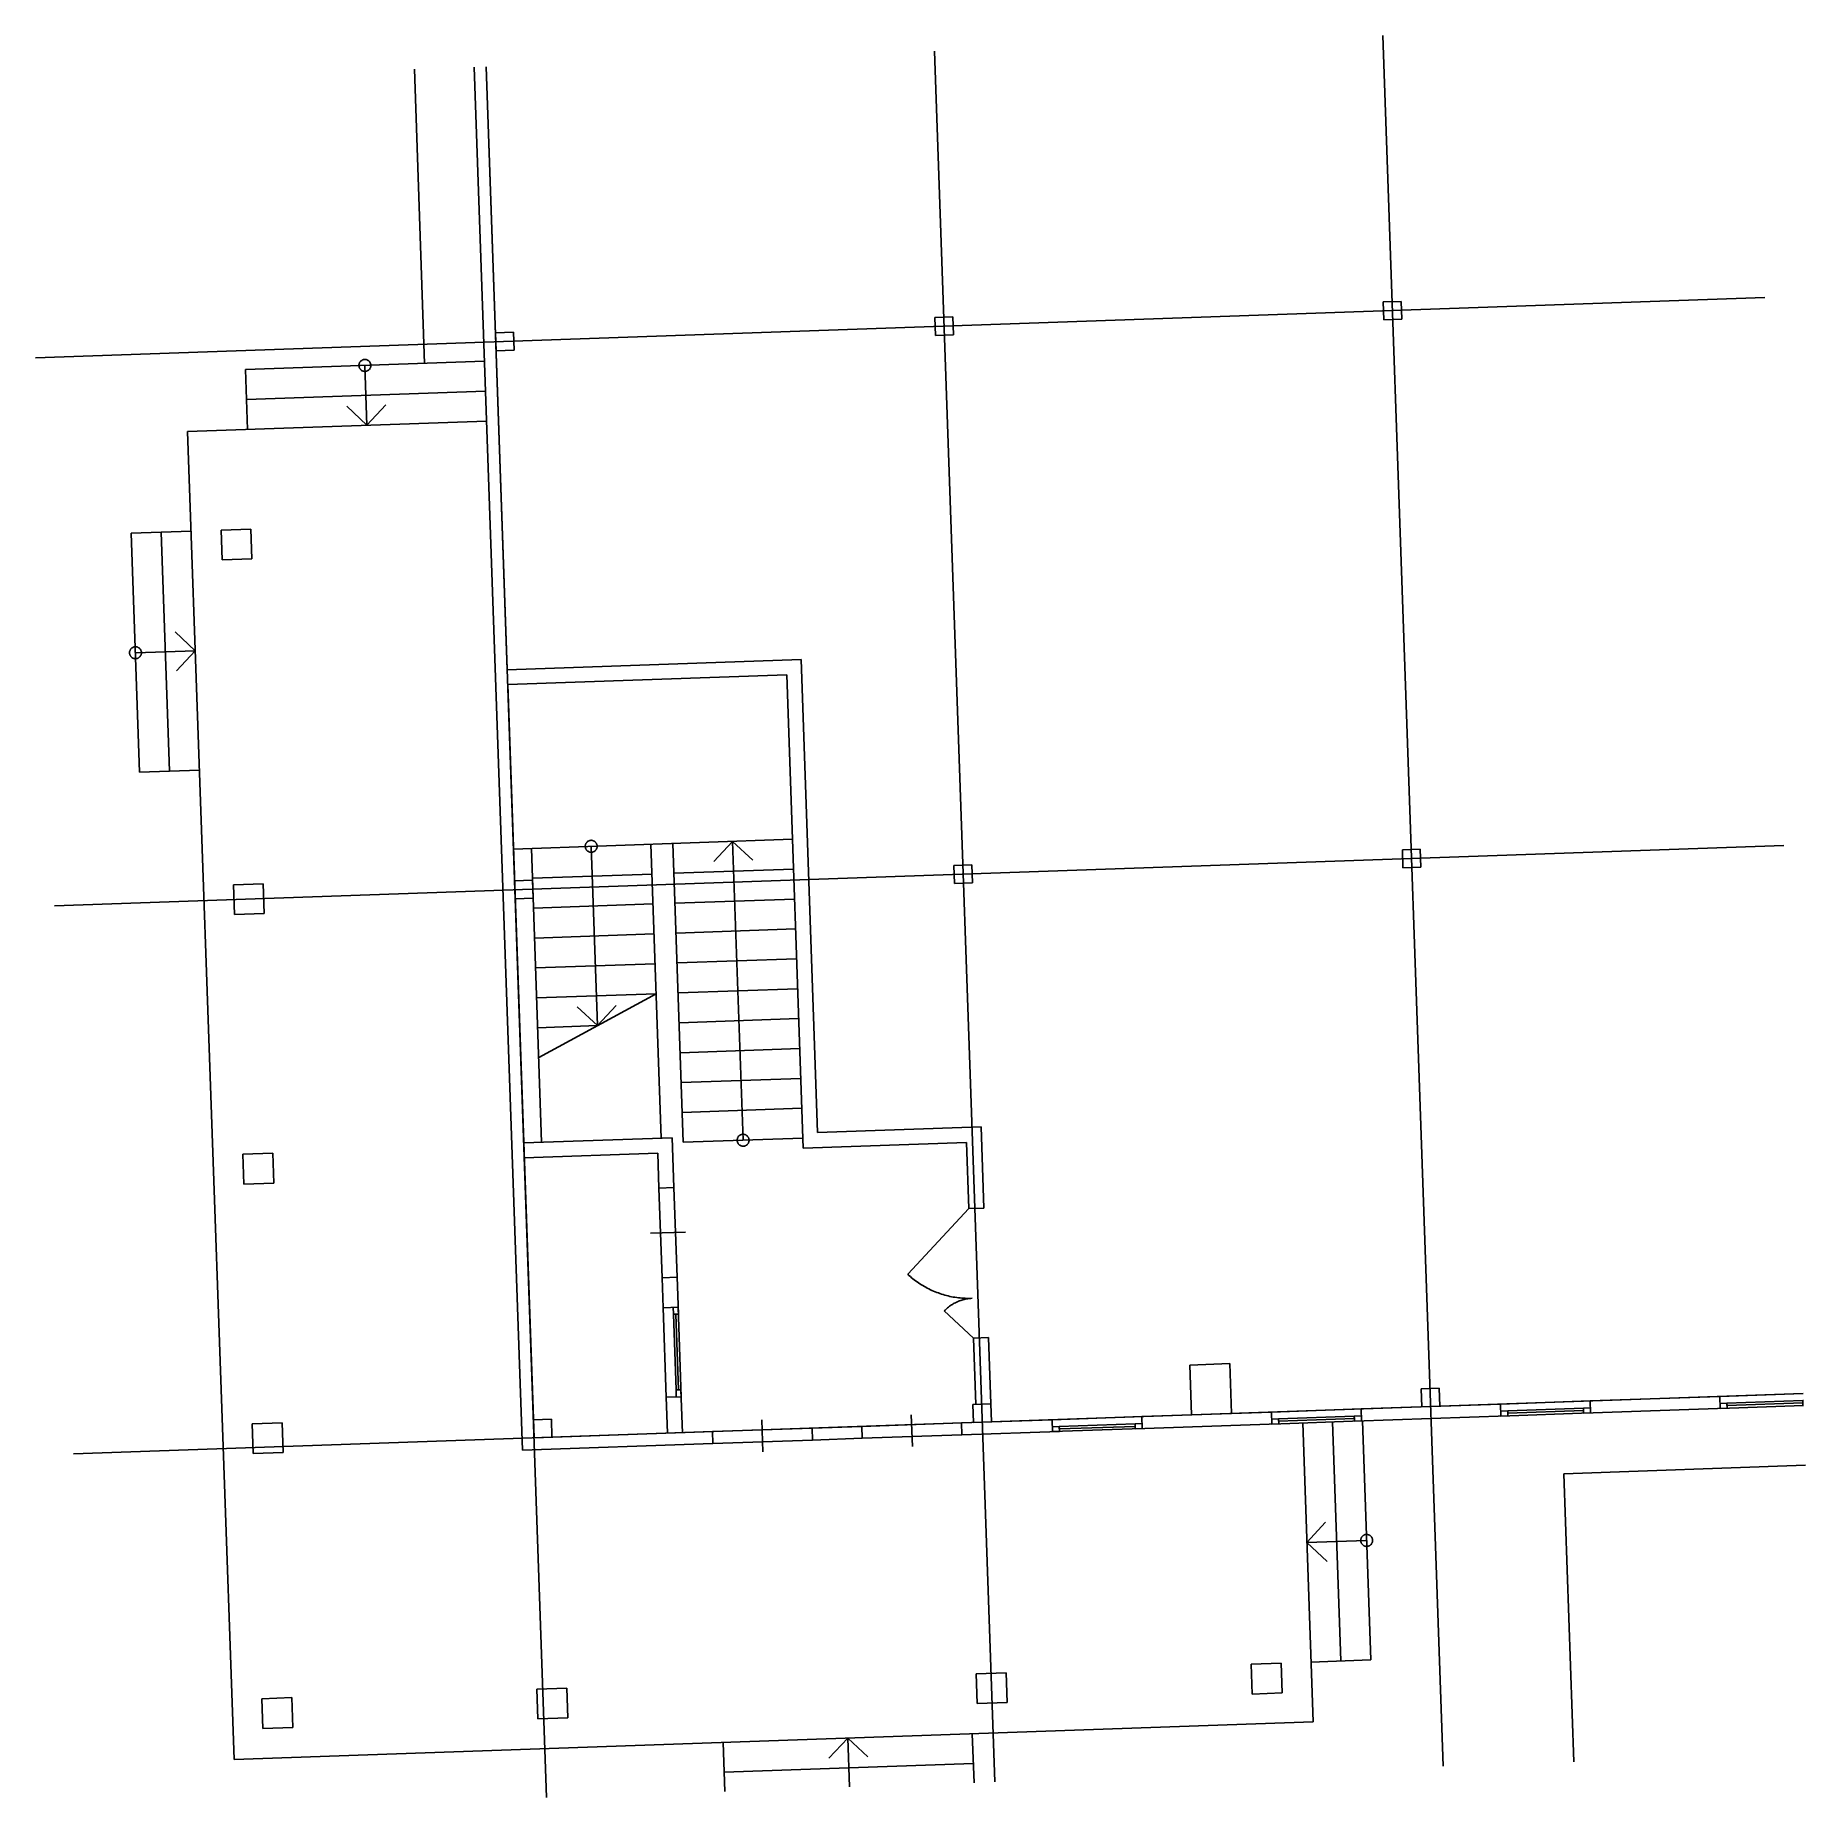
# Model space of a CAD drawing. Extents: x -22 to 2075, y -16 to 2072.
import ezdxf

# ---------------------------------------------------------------- set-up
doc = ezdxf.new("R2010")
doc.units = 0

msp = doc.modelspace()

# ---------------------------------------------------------------- linework, layer by layer
for p, q in [((1574.5, 2071.8), (1646.1, 21)), ((498, 2034.2), (555.2, 395.5)), ((512.2, 2034.7), (583.8, -16.1)), ((512.2, 2034.7), (537.1, 1320.3)), ((1043.3, 2053.2), (1114.9, 2.5)), ((427.2, 2031.7), (439.3, 1683.2)), ((-21.8, 1689.6), (2027, 1761.1)), ((1574.9, 1756), (1596.1, 1756.7)), ((1575.6, 1734.7), (1574.9, 1756)), ((1574.9, 1756), (1574.9, 1756)), ((1596.1, 1756.7), (1596.9, 1735.5)), ((523.2, 1719.2), (544.4, 1720)), ((544.4, 1720), (545.2, 1698.7)), ((1043.7, 1737.4), (1065, 1738.2)), ((1044.5, 1716.2), (1043.7, 1737.4)), ((1043.7, 1737.4), (1043.7, 1737.4)), ((1065, 1738.2), (1065.7, 1716.9)), ((1596.9, 1735.5), (1575.6, 1734.7)), ((523.9, 1698), (523.2, 1719.2)), ((523.2, 1719.2), (523.2, 1719.2)), ((545.2, 1698.7), (523.9, 1698)), ((1065.7, 1716.9), (1044.5, 1716.2)), ((510.2, 1685.7), (226.9, 1675.8)), ((361.6, 1682.1), (361.5, 1681.6)), ((361.5, 1681.6), (361.5, 1681)), ((361.5, 1681), (361.5, 1680.5)), ((361.5, 1680.5), (361.5, 1680)), ((361.5, 1680), (361.6, 1679.5)), ((361.7, 1682.6), (361.6, 1682.1)), ((361.6, 1679.5), (361.7, 1678.9)), ((361.9, 1683.1), (361.7, 1682.6)), ((361.7, 1678.9), (361.9, 1678.4)), ((362.1, 1683.6), (361.9, 1683.1)), ((361.9, 1678.4), (362, 1677.9)), ((362, 1677.9), (362.3, 1677.5)), ((362.3, 1684.1), (362.1, 1683.6)), ((362.6, 1684.5), (362.3, 1684.1)), ((362.9, 1685), (362.6, 1684.5)), ((363.2, 1685.4), (362.9, 1685)), ((363.5, 1685.7), (363.2, 1685.4)), ((363.9, 1686.1), (363.5, 1685.7)), ((364.3, 1686.4), (363.9, 1686.1)), ((364.8, 1686.7), (364.3, 1686.4)), ((365.2, 1687), (364.8, 1686.7)), ((365.7, 1687.2), (365.2, 1687)), ((366.2, 1687.4), (365.7, 1687.2)), ((366.7, 1687.6), (366.2, 1687.4)), ((367.2, 1687.7), (366.7, 1687.6)), ((367.7, 1687.8), (367.2, 1687.7)), ((368.3, 1687.8), (367.7, 1687.8)), ((368.8, 1687.8), (368.3, 1687.8)), ((368.5, 1680.8), (371, 1609.9)), ((369.3, 1687.8), (368.8, 1687.8)), ((369.8, 1687.7), (369.3, 1687.8)), ((370.4, 1687.6), (369.8, 1687.7)), ((370.9, 1687.4), (370.4, 1687.6)), ((371.3, 1687.2), (370.9, 1687.4)), ((371.8, 1687), (371.3, 1687.2)), ((372.3, 1686.7), (371.8, 1687)), ((372.7, 1686.4), (372.3, 1686.7)), ((373.1, 1686.1), (372.7, 1686.4)), ((373.5, 1685.7), (373.1, 1686.1)), ((373.9, 1685.3), (373.5, 1685.7)), ((374.2, 1684.9), (373.9, 1685.3)), ((374.5, 1684.5), (374.2, 1684.9)), ((374.8, 1684), (374.5, 1684.5)), ((374.7, 1677.4), (375, 1677.9)), ((375, 1683.6), (374.8, 1684)), ((375.2, 1683.1), (375, 1683.6)), ((375, 1677.9), (375.2, 1678.4)), ((375.3, 1682.6), (375.2, 1683.1)), ((375.2, 1678.4), (375.3, 1678.9)), ((375.4, 1682), (375.3, 1682.6)), ((375.3, 1678.9), (375.4, 1679.4)), ((375.5, 1681.5), (375.4, 1682)), ((375.4, 1679.4), (375.5, 1679.9)), ((375.6, 1681), (375.5, 1681.5)), ((375.5, 1679.9), (375.6, 1680.5)), ((375.6, 1680.5), (375.6, 1681)), ((229.3, 1605), (226.9, 1675.8)), ((362.3, 1677.5), (362.5, 1677)), ((362.5, 1677), (362.8, 1676.6)), ((362.8, 1676.6), (363.2, 1676.2)), ((363.2, 1676.2), (363.5, 1675.8)), ((363.5, 1675.8), (363.9, 1675.4)), ((363.9, 1675.4), (364.3, 1675.1)), ((364.3, 1675.1), (364.7, 1674.8)), ((364.7, 1674.8), (365.2, 1674.5)), ((365.2, 1674.5), (365.7, 1674.3)), ((365.7, 1674.3), (366.2, 1674.1)), ((366.2, 1674.1), (366.7, 1673.9)), ((366.7, 1673.9), (367.2, 1673.8)), ((367.2, 1673.8), (367.7, 1673.7)), ((367.7, 1673.7), (368.2, 1673.7)), ((368.2, 1673.7), (368.8, 1673.7)), ((368.8, 1673.7), (369.3, 1673.7)), ((369.3, 1673.7), (369.8, 1673.8)), ((369.8, 1673.8), (370.3, 1673.9)), ((370.3, 1673.9), (370.8, 1674.1)), ((370.8, 1674.1), (371.3, 1674.3)), ((371.3, 1674.3), (371.8, 1674.5)), ((371.8, 1674.5), (372.2, 1674.8)), ((372.2, 1674.8), (372.7, 1675.1)), ((372.7, 1675.1), (373.1, 1675.4)), ((373.1, 1675.4), (373.5, 1675.8)), ((373.5, 1675.8), (373.8, 1676.1)), ((373.8, 1676.1), (374.2, 1676.6)), ((374.2, 1676.6), (374.5, 1677)), ((374.5, 1677), (374.7, 1677.4)), ((511.4, 1650.3), (228.1, 1640.4)), ((512.6, 1614.9), (158.5, 1602.5)), ((347, 1632.3), (371, 1609.9)), ((393.3, 1633.9), (371, 1609.9)), ((158.5, 1602.5), (213.5, 29.1)), ((162.6, 1484.5), (91.8, 1482)), ((101.7, 1198.7), (91.8, 1482)), ((137.1, 1199.9), (127.2, 1483.2)), ((233.5, 1486.9), (198.1, 1485.7)), ((198.1, 1485.7), (199.3, 1450.3)), ((233.5, 1486.9), (234.7, 1451.5)), ((234.7, 1451.5), (199.3, 1450.3)), ((143.6, 1365.2), (167.6, 1342.8)), ((90, 1342.2), (89.8, 1341.7)), ((90.1, 1342.7), (90, 1342.2)), ((90.3, 1343.2), (90.1, 1342.7)), ((90.5, 1343.7), (90.3, 1343.2)), ((90.8, 1344.1), (90.5, 1343.7)), ((91.1, 1344.6), (90.8, 1344.1)), ((91.4, 1345), (91.1, 1344.6)), ((91.8, 1345.3), (91.4, 1345)), ((92.2, 1345.7), (91.8, 1345.3)), ((92.6, 1346), (92.2, 1345.7)), ((93, 1346.3), (92.6, 1346)), ((93.5, 1346.6), (93, 1346.3)), ((94, 1346.8), (93.5, 1346.6)), ((94.5, 1347), (94, 1346.8)), ((95, 1347.2), (94.5, 1347)), ((95.5, 1347.3), (95, 1347.2)), ((96, 1347.4), (95.5, 1347.3)), ((96.5, 1347.4), (96, 1347.4)), ((97, 1347.4), (96.5, 1347.4)), ((96.8, 1340.4), (167.6, 1342.8)), ((97.6, 1347.4), (97, 1347.4)), ((98.1, 1347.3), (97.6, 1347.4)), ((98.6, 1347.2), (98.1, 1347.3)), ((99.1, 1347), (98.6, 1347.2)), ((99.6, 1346.8), (99.1, 1347)), ((100.1, 1346.6), (99.6, 1346.8)), ((100.5, 1346.3), (100.1, 1346.6)), ((101, 1346), (100.5, 1346.3)), ((101.4, 1345.7), (101, 1346)), ((101.8, 1345.3), (101.4, 1345.7)), ((102.1, 1344.9), (101.8, 1345.3)), ((102.4, 1344.5), (102.1, 1344.9)), ((102.7, 1344.1), (102.4, 1344.5)), ((103, 1343.6), (102.7, 1344.1)), ((103.2, 1343.2), (103, 1343.6)), ((103.4, 1342.7), (103.2, 1343.2)), ((103.6, 1342.2), (103.4, 1342.7)), ((103.7, 1341.6), (103.6, 1342.2)), ((145.2, 1318.9), (167.6, 1342.8)), ((89.8, 1341.2), (89.7, 1340.6)), ((89.7, 1340.6), (89.7, 1340.1)), ((89.7, 1340.1), (89.8, 1339.6)), ((89.8, 1341.7), (89.8, 1341.2)), ((89.8, 1339.6), (89.8, 1339.1)), ((89.8, 1339.1), (89.9, 1338.5)), ((89.9, 1338.5), (90.1, 1338)), ((90.1, 1338), (90.3, 1337.5)), ((90.3, 1337.5), (90.5, 1337.1)), ((90.5, 1337.1), (90.8, 1336.6)), ((90.8, 1336.6), (91.1, 1336.2)), ((91.1, 1336.2), (91.4, 1335.8)), ((91.4, 1335.8), (91.8, 1335.4)), ((91.8, 1335.4), (92.2, 1335)), ((92.2, 1335), (92.6, 1334.7)), ((92.6, 1334.7), (93, 1334.4)), ((93, 1334.4), (93.5, 1334.1)), ((93.5, 1334.1), (93.9, 1333.9)), ((93.9, 1333.9), (94.4, 1333.7)), ((94.4, 1333.7), (94.9, 1333.5)), ((94.9, 1333.5), (95.4, 1333.4)), ((95.4, 1333.4), (96, 1333.3)), ((96, 1333.3), (96.5, 1333.3)), ((96.5, 1333.3), (97, 1333.3)), ((97, 1333.3), (97.5, 1333.3)), ((97.5, 1333.3), (98.1, 1333.4)), ((98.1, 1333.4), (98.6, 1333.5)), ((98.6, 1333.5), (99.1, 1333.7)), ((99.1, 1333.7), (99.6, 1333.9)), ((99.6, 1333.9), (100, 1334.1)), ((100, 1334.1), (100.5, 1334.4)), ((100.5, 1334.4), (100.9, 1334.7)), ((100.9, 1334.7), (101.3, 1335)), ((101.3, 1335), (101.7, 1335.4)), ((101.7, 1335.4), (102.1, 1335.7)), ((102.1, 1335.7), (102.4, 1336.2)), ((102.4, 1336.2), (102.7, 1336.6)), ((102.7, 1336.6), (103, 1337)), ((103, 1337), (103.2, 1337.5)), ((103.2, 1337.5), (103.4, 1338)), ((103.4, 1338), (103.6, 1338.5)), ((103.6, 1338.5), (103.7, 1339)), ((103.8, 1341.1), (103.7, 1341.6)), ((103.7, 1339), (103.8, 1339.5)), ((103.8, 1340.6), (103.8, 1341.1)), ((103.8, 1340.1), (103.8, 1340.6)), ((103.8, 1339.5), (103.8, 1340.1)), ((537.1, 1320.3), (885.3, 1332.4)), ((885.3, 1332.4), (904.9, 771.8)), ((537.7, 1302.6), (868.2, 1314.1)), ((537.7, 1302.6), (568.9, 410.2)), ((868.2, 1314.1), (887.8, 753.4)), ((101.7, 1198.7), (172.5, 1201.2)), ((0.9, 1040.4), (2049.6, 1111.9)), ((875, 1119.3), (544.5, 1107.8)), ((629.6, 1111.8), (629.5, 1111.3)), ((629.7, 1112.3), (629.6, 1111.8)), ((629.8, 1112.9), (629.7, 1112.3)), ((629.9, 1113.4), (629.8, 1112.9)), ((630.1, 1113.9), (629.9, 1113.4)), ((630.4, 1114.3), (630.1, 1113.9)), ((630.6, 1114.8), (630.4, 1114.3)), ((630.9, 1115.2), (630.6, 1114.8)), ((631.3, 1115.6), (630.9, 1115.2)), ((631.6, 1116), (631.3, 1115.6)), ((632, 1116.4), (631.6, 1116)), ((632.4, 1116.7), (632, 1116.4)), ((632.9, 1117), (632.4, 1116.7)), ((633.3, 1117.3), (632.9, 1117)), ((633.8, 1117.5), (633.3, 1117.3)), ((634.3, 1117.7), (633.8, 1117.5)), ((634.8, 1117.8), (634.3, 1117.7)), ((635.3, 1118), (634.8, 1117.8)), ((635.8, 1118), (635.3, 1118)), ((636.3, 1118.1), (635.8, 1118)), ((636.9, 1118.1), (636.3, 1118.1)), ((637.4, 1118), (636.9, 1118.1)), ((637.9, 1117.9), (637.4, 1118)), ((638.4, 1117.8), (637.9, 1117.9)), ((638.9, 1117.7), (638.4, 1117.8)), ((639.4, 1117.5), (638.9, 1117.7)), ((639.9, 1117.2), (639.4, 1117.5)), ((640.4, 1117), (639.9, 1117.2)), ((640.8, 1116.7), (640.4, 1117)), ((641.2, 1116.4), (640.8, 1116.7)), ((641.6, 1116), (641.2, 1116.4)), ((641.9, 1115.6), (641.6, 1116)), ((642.3, 1115.2), (641.9, 1115.6)), ((642.6, 1114.8), (642.3, 1115.2)), ((642.8, 1114.3), (642.6, 1114.8)), ((643.1, 1113.8), (642.8, 1114.3)), ((643.3, 1113.3), (643.1, 1113.8)), ((643.4, 1112.8), (643.3, 1113.3)), ((643.5, 1112.3), (643.4, 1112.8)), ((643.6, 1111.8), (643.5, 1112.3)), ((643.6, 1111.3), (643.6, 1111.8)), ((707.4, 1113.5), (719.6, 765.3)), ((733.4, 1114.4), (745.7, 760.3)), ((781.9, 1092.9), (804.2, 1116.9)), ((816.6, 762.8), (804.2, 1116.9)), ((828.2, 1094.5), (804.2, 1116.9)), ((565.8, 1108.5), (577.9, 760.3)), ((629.5, 1111.3), (629.5, 1110.8)), ((629.5, 1110.8), (629.6, 1110.2)), ((629.6, 1110.2), (629.7, 1109.7)), ((629.7, 1109.7), (629.8, 1109.2)), ((629.8, 1109.2), (629.9, 1108.7)), ((629.9, 1108.7), (630.1, 1108.2)), ((630.1, 1108.2), (630.3, 1107.7)), ((630.3, 1107.7), (630.6, 1107.3)), ((630.6, 1107.3), (630.9, 1106.8)), ((630.9, 1106.8), (631.2, 1106.4)), ((631.2, 1106.4), (631.6, 1106)), ((631.6, 1106), (632, 1105.7)), ((632, 1105.7), (632.4, 1105.4)), ((632.4, 1105.4), (632.8, 1105.1)), ((632.8, 1105.1), (633.3, 1104.8)), ((633.3, 1104.8), (633.8, 1104.6)), ((633.8, 1104.6), (634.2, 1104.4)), ((634.2, 1104.4), (634.7, 1104.2)), ((634.7, 1104.2), (635.3, 1104.1)), ((635.3, 1104.1), (635.8, 1104)), ((635.8, 1104), (636.3, 1104)), ((636.3, 1104), (636.8, 1104)), ((636.6, 1111), (644, 898.6)), ((636.8, 1104), (637.4, 1104)), ((637.4, 1104), (637.9, 1104.1)), ((637.9, 1104.1), (638.4, 1104.2)), ((638.4, 1104.2), (638.9, 1104.4)), ((638.9, 1104.4), (639.4, 1104.6)), ((639.4, 1104.6), (639.9, 1104.8)), ((639.9, 1104.8), (640.3, 1105)), ((640.3, 1105), (640.8, 1105.3)), ((640.8, 1105.3), (641.2, 1105.7)), ((641.2, 1105.7), (641.6, 1106)), ((641.6, 1106), (641.9, 1106.4)), ((641.9, 1106.4), (642.3, 1106.8)), ((642.3, 1106.8), (642.6, 1107.3)), ((642.6, 1107.3), (642.8, 1107.7)), ((642.8, 1107.7), (643, 1108.2)), ((643, 1108.2), (643.2, 1108.7)), ((643.2, 1108.7), (643.4, 1109.2)), ((643.4, 1109.2), (643.5, 1109.7)), ((643.5, 1109.7), (643.6, 1110.2)), ((643.6, 1110.7), (643.6, 1111.3)), ((643.6, 1110.2), (643.6, 1110.7)), ((1597.6, 1106.8), (1618.8, 1107.5)), ((1598.3, 1085.5), (1597.6, 1106.8)), ((1597.6, 1106.8), (1597.6, 1106.8)), ((1618.8, 1107.5), (1619.6, 1086.3)), ((545.8, 1070), (567.1, 1070.8)), ((546.6, 1048.8), (545.8, 1070)), ((545.8, 1070), (545.8, 1070)), ((708.7, 1078.1), (567, 1073.1)), ((567.1, 1070.8), (567.8, 1049.5)), ((876.3, 1083.9), (734.6, 1079)), ((1066.4, 1088.2), (1087.6, 1089)), ((1067.1, 1067), (1066.4, 1088.2)), ((1066.4, 1088.2), (1066.4, 1088.2)), ((1087.6, 1089), (1088.4, 1067.7)), ((1619.6, 1086.3), (1598.3, 1085.5)), ((248.1, 1066.7), (212.7, 1065.5)), ((212.7, 1065.5), (214, 1030.1)), ((248.1, 1066.7), (249.4, 1031.3)), ((567.8, 1049.5), (546.6, 1048.8)), ((1088.4, 1067.7), (1067.1, 1067)), ((249.4, 1031.3), (214, 1030.1)), ((709.9, 1042.7), (568.2, 1037.7)), ((877.5, 1048.5), (735.9, 1043.6)), ((711.1, 1007.3), (569.5, 1002.3)), ((878.7, 1013.1), (737.1, 1008.2)), ((712.4, 971.8), (570.7, 966.9)), ((880, 977.7), (738.3, 972.8)), ((713.6, 936.4), (572, 931.5)), ((574.4, 860.7), (713.6, 936.4)), ((881.2, 942.3), (739.6, 937.3)), ((620.1, 920.9), (644, 898.6)), ((666.4, 922.5), (644, 898.6)), ((882.4, 906.9), (740.8, 901.9)), ((644, 898.6), (573.2, 896.1)), ((883.7, 871.5), (742, 866.5)), ((884.9, 836.1), (743.3, 831.1)), ((886.2, 800.6), (744.5, 795.7)), ((904.9, 771.8), (1098.5, 778.5)), ((1101.8, 682.3), (1098.5, 778.5)), ((556.7, 759.6), (732.6, 765.7)), ((734.6, 706.7), (732.6, 765.7)), ((887.4, 765.2), (745.7, 760.3)), ((809.6, 763.6), (809.5, 763)), ((809.5, 763), (809.5, 762.5)), ((809.5, 762.5), (809.6, 762)), ((809.8, 764.6), (809.6, 764.1)), ((809.6, 764.1), (809.6, 763.6)), ((809.6, 762), (809.6, 761.5)), ((809.6, 761.5), (809.8, 761)), ((809.9, 765.1), (809.8, 764.6)), ((809.8, 761), (809.9, 760.4)), ((810.1, 765.6), (809.9, 765.1)), ((809.9, 760.4), (810.1, 760)), ((810.3, 766.1), (810.1, 765.6)), ((810.1, 760), (810.3, 759.5)), ((810.6, 766.5), (810.3, 766.1)), ((810.3, 759.5), (810.6, 759)), ((810.9, 767), (810.6, 766.5)), ((810.6, 759), (810.9, 758.6)), ((811.2, 767.4), (810.9, 767)), ((810.9, 758.6), (811.2, 758.2)), ((811.6, 767.8), (811.2, 767.4)), ((811.2, 758.2), (811.6, 757.8)), ((812, 768.1), (811.6, 767.8)), ((811.6, 757.8), (812, 757.4)), ((812.4, 768.4), (812, 768.1)), ((812, 757.4), (812.4, 757.1)), ((812.8, 768.7), (812.4, 768.4)), ((812.4, 757.1), (812.8, 756.8)), ((813.3, 769), (812.8, 768.7)), ((812.8, 756.8), (813.3, 756.5)), ((813.8, 769.2), (813.3, 769)), ((813.3, 756.5), (813.7, 756.3)), ((813.7, 756.3), (814.2, 756.1)), ((814.3, 769.4), (813.8, 769.2)), ((814.2, 756.1), (814.7, 756)), ((814.8, 769.6), (814.3, 769.4)), ((814.7, 756), (815.2, 755.8)), ((815.3, 769.7), (814.8, 769.6)), ((815.2, 755.8), (815.8, 755.8)), ((815.8, 769.8), (815.3, 769.7)), ((816.3, 769.8), (815.8, 769.8)), ((815.8, 755.8), (816.3, 755.7)), ((816.9, 769.8), (816.3, 769.8)), ((816.3, 755.7), (816.8, 755.7)), ((816.8, 755.7), (817.3, 755.7)), ((817.4, 769.8), (816.9, 769.8)), ((817.3, 755.7), (817.9, 755.8)), ((817.9, 769.7), (817.4, 769.8)), ((818.4, 769.6), (817.9, 769.7)), ((817.9, 755.8), (818.4, 755.9)), ((818.9, 769.4), (818.4, 769.6)), ((818.4, 755.9), (818.9, 756.1)), ((819.4, 769.2), (818.9, 769.4)), ((818.9, 756.1), (819.4, 756.3)), ((819.9, 769), (819.4, 769.2)), ((819.4, 756.3), (819.9, 756.5)), ((820.3, 768.7), (819.9, 769)), ((819.9, 756.5), (820.3, 756.8)), ((820.8, 768.4), (820.3, 768.7)), ((820.3, 756.8), (820.7, 757.1)), ((820.7, 757.1), (821.2, 757.4)), ((821.2, 768.1), (820.8, 768.4)), ((821.6, 767.7), (821.2, 768.1)), ((821.2, 757.4), (821.5, 757.8)), ((821.5, 757.8), (821.9, 758.1)), ((821.9, 767.3), (821.6, 767.7)), ((822.3, 766.9), (821.9, 767.3)), ((821.9, 758.1), (822.2, 758.6)), ((822.2, 758.6), (822.5, 759)), ((822.6, 766.5), (822.3, 766.9)), ((822.5, 759), (822.8, 759.4)), ((822.8, 766), (822.6, 766.5)), ((823, 765.6), (822.8, 766)), ((822.8, 759.4), (823, 759.9)), ((823.2, 765.1), (823, 765.6)), ((823, 759.9), (823.2, 760.4)), ((823.4, 764.6), (823.2, 765.1)), ((823.2, 760.4), (823.4, 760.9)), ((823.5, 764.1), (823.4, 764.6)), ((823.4, 760.9), (823.5, 761.4)), ((823.6, 763.5), (823.5, 764.1)), ((823.5, 761.4), (823.6, 762)), ((823.6, 763), (823.6, 763.5)), ((823.6, 762.5), (823.6, 763)), ((823.6, 762), (823.6, 762.5)), ((887.8, 753.4), (1081.4, 760.2)), ((1084.1, 681.7), (1081.4, 760.2)), ((259.3, 747.4), (223.9, 746.2)), ((223.9, 746.2), (225.1, 710.8)), ((260.5, 712), (259.3, 747.4)), ((259.3, 747.4), (259.3, 747.4)), ((557.3, 741.9), (715.5, 747.4)), ((716.9, 706.1), (715.5, 747.4)), ((225.1, 710.8), (260.5, 712)), ((716.9, 706.1), (734.6, 706.7)), ((716.9, 706.1), (734.6, 706.7)), ((720.6, 599.9), (716.9, 706.1)), ((734.6, 706.7), (738.3, 600.5)), ((1084.1, 681.7), (1011.6, 603.9)), ((1084.1, 681.7), (1101.8, 682.3)), ((707, 652.6), (748.3, 654)), ((720.6, 599.9), (738.3, 600.5)), ((738.3, 600.5), (720.6, 599.9)), ((721.9, 564.4), (720.6, 599.9)), ((720.6, 599.9), (720.6, 599.9)), ((738.3, 600.5), (739.9, 556.8)), ((1011.6, 603.9), (1013.1, 602.6)), ((1013.1, 602.6), (1014.7, 601.2)), ((1014.7, 601.2), (1016.2, 599.9)), ((1016.2, 599.9), (1017.8, 598.6)), ((1017.8, 598.6), (1019.4, 597.4)), ((1019.4, 597.4), (1021, 596.1)), ((1021, 596.1), (1022.7, 595)), ((1022.7, 595), (1024.4, 593.8)), ((1024.4, 593.8), (1026, 592.7)), ((1026, 592.7), (1027.8, 591.6)), ((1027.8, 591.6), (1029.5, 590.5)), ((1029.5, 590.5), (1031.3, 589.5)), ((1031.3, 589.5), (1033, 588.5)), ((1033, 588.5), (1034.8, 587.5)), ((1034.8, 587.5), (1036.6, 586.6)), ((1036.6, 586.6), (1038.5, 585.7)), ((1038.5, 585.7), (1040.3, 584.8)), ((1040.3, 584.8), (1042.2, 584)), ((1042.2, 584), (1044.1, 583.2)), ((1044.1, 583.2), (1046, 582.5)), ((1046, 582.5), (1047.9, 581.8)), ((1047.9, 581.8), (1049.8, 581.1)), ((1049.8, 581.1), (1051.7, 580.5)), ((1051.7, 580.5), (1053.7, 579.9)), ((1053.7, 579.9), (1055.6, 579.3)), ((1055.6, 579.3), (1057.6, 578.8)), ((1057.6, 578.8), (1059.6, 578.3)), ((1059.6, 578.3), (1061.5, 577.8)), ((1062.2, 566.8), (1061.1, 566)), ((1061.5, 577.8), (1063.5, 577.4)), ((1063.3, 567.6), (1062.2, 566.8)), ((1064.5, 568.3), (1063.3, 567.6)), ((1063.5, 577.4), (1065.5, 577)), ((1065.6, 569), (1064.5, 568.3)), ((1065.5, 577), (1067.5, 576.7)), ((1066.8, 569.7), (1065.6, 569)), ((1068, 570.3), (1066.8, 569.7)), ((1067.5, 576.7), (1069.6, 576.4)), ((1069.3, 570.9), (1068, 570.3)), ((1070.5, 571.5), (1069.3, 570.9)), ((1069.6, 576.4), (1071.6, 576.1)), ((1071.8, 572), (1070.5, 571.5)), ((1071.6, 576.1), (1073.6, 575.9)), ((1073.1, 572.5), (1071.8, 572)), ((1074.4, 573), (1073.1, 572.5)), ((1073.6, 575.9), (1075.6, 575.7)), ((1075.7, 573.4), (1074.4, 573)), ((1075.6, 575.7), (1077.7, 575.6)), ((1077, 573.8), (1075.7, 573.4)), ((1078.3, 574.1), (1077, 573.8)), ((1077.7, 575.6), (1079.7, 575.5)), ((1079.7, 574.5), (1078.3, 574.1)), ((1079.7, 575.5), (1081.7, 575.4)), ((1081, 574.7), (1079.7, 574.5)), ((1082.4, 574.9), (1081, 574.7)), ((1081.7, 575.4), (1083.8, 575.4)), ((1083.7, 575.1), (1082.4, 574.9)), ((1085.1, 575.3), (1083.7, 575.1)), ((1083.8, 575.4), (1085.8, 575.4)), ((1086.5, 575.4), (1085.1, 575.3)), ((1085.8, 575.4), (1087.8, 575.5)), ((1087.8, 575.5), (1086.5, 575.4)), ((721.9, 564.4), (739.6, 565.1)), ((739.6, 565.1), (721.9, 564.4)), ((721.9, 564.4), (725.6, 458.2)), ((721.9, 564.4), (721.9, 564.4)), ((734, 556.6), (733.7, 564.9)), ((739.9, 556.8), (734, 556.6)), ((736.9, 556.7), (734, 556.6)), ((734, 556.6), (737.1, 466.9)), ((740, 467), (736.9, 556.7)), ((743.3, 458.8), (739.6, 565.1)), ((739.6, 565.1), (739.6, 565.1)), ((1055.9, 561.5), (1054.9, 560.5)), ((1089.5, 528.2), (1054.9, 560.5)), ((1056.9, 562.4), (1055.9, 561.5)), ((1057.9, 563.4), (1056.9, 562.4)), ((1058.9, 564.3), (1057.9, 563.4)), ((1060, 565.1), (1058.9, 564.3)), ((1061.1, 566), (1060, 565.1)), ((1089.5, 528.2), (1107.2, 528.9)), ((1092.2, 449.7), (1089.5, 528.2)), ((1109.9, 450.4), (1107.2, 528.9)), ((1345.9, 496.4), (1393.1, 498.1)), ((1347.9, 437.4), (1345.9, 496.4)), ((1395.2, 439.1), (1393.1, 498.1)), ((23.5, 391.2), (2072.3, 462.7)), ((737.1, 466.9), (743, 467.1)), ((737.1, 466.9), (740, 467)), ((737.4, 458.6), (737.1, 466.9)), ((740, 467), (740, 467)), ((744.8, 416.3), (743, 467.1)), ((743, 467.1), (743, 467.1)), ((1619.9, 468.2), (1641.1, 468.9)), ((1620.6, 446.9), (1619.9, 468.2)), ((1619.9, 468.2), (1619.9, 468.2)), ((1641.1, 468.9), (1641.9, 447.7)), ((1973.5, 459.2), (2072.3, 462.7)), ((725.6, 458.2), (743.3, 458.8)), ((725.6, 458.2), (743.3, 458.8)), ((727.1, 415.7), (725.6, 458.2)), ((1088.7, 449.6), (1109.9, 450.4)), ((1089.4, 428.4), (1088.7, 449.6)), ((1088.7, 449.6), (1088.7, 449.6)), ((1109.9, 450.4), (1110.7, 429.1)), ((1288.9, 435.3), (1442.4, 440.7)), ((1442.4, 440.7), (1548.6, 444.4)), ((1442.4, 440.7), (1442.9, 426.5)), ((1442.9, 426.5), (1442.4, 440.7)), ((1548.6, 444.4), (1713.9, 450.2)), ((1548.6, 444.4), (1549.1, 430.2)), ((1548.6, 444.4), (1549.1, 430.2)), ((1548.6, 444.4), (1548.6, 444.4)), ((1641.9, 447.7), (1620.6, 446.9)), ((1713.9, 450.2), (1820.1, 453.9)), ((1713.9, 450.2), (1714.3, 436)), ((1714.3, 436), (1713.9, 450.2)), ((1714.1, 441.9), (1722.4, 442.2)), ((1812.1, 445.3), (1722.4, 442.2)), ((1722.4, 442.2), (1722.6, 436.3)), ((1722.4, 442.2), (1722.5, 439.3)), ((1722.5, 439.3), (1812.2, 442.4)), ((1812.1, 445.3), (1820.4, 445.6)), ((1812.2, 442.4), (1812.1, 445.3)), ((1812.3, 439.4), (1812.1, 445.3)), ((1982.3, 445.4), (1812.3, 439.4)), ((1820.1, 453.9), (1973.5, 459.2)), ((1820.1, 453.9), (1820.6, 439.7)), ((1820.1, 453.9), (1820.6, 439.7)), ((1820.1, 453.9), (1820.1, 453.9)), ((1973.5, 459.2), (1974, 445.1)), ((1974, 445.1), (1973.5, 459.2)), ((1973.8, 451), (1982.1, 451.3)), ((2072.8, 448.5), (1974, 445.1)), ((2071.8, 454.4), (1982.1, 451.3)), ((1982.1, 451.3), (1982.3, 445.4)), ((1982.1, 451.3), (1982.2, 448.3)), ((1982.2, 448.3), (2071.9, 451.5)), ((1982.2, 448.3), (1982.2, 448.3)), ((1982.3, 445.4), (1982.3, 445.4)), ((2071.9, 451.5), (2071.8, 454.4)), ((2072, 448.5), (2071.8, 454.4)), ((2071.8, 454.4), (2072.6, 454.4)), ((2072.8, 448.5), (2072, 448.5)), ((270.4, 428.1), (235, 426.9)), ((235, 426.9), (236.3, 391.5)), ((270.4, 428.1), (271.7, 392.7)), ((568.1, 431.4), (589.4, 432.2)), ((568.9, 410.2), (568.1, 431.4)), ((568.1, 431.4), (568.1, 431.4)), ((589.4, 432.2), (590.1, 410.9)), ((898.2, 421.7), (780.2, 417.6)), ((838.8, 431.4), (840.1, 393.7)), ((898.2, 421.7), (957.2, 423.8)), ((898.7, 407.5), (898.2, 421.7)), ((898.7, 407.5), (898.2, 421.7)), ((1075.3, 427.9), (957.2, 423.8)), ((957.2, 423.8), (957.7, 409.6)), ((957.2, 423.8), (957.7, 409.6)), ((1015.8, 437.6), (1017.2, 399.9)), ((1075.3, 427.9), (1182.7, 431.6)), ((1075.3, 427.9), (1075.8, 413.7)), ((1075.8, 413.7), (1075.3, 427.9)), ((1110.7, 429.1), (1089.4, 428.4)), ((1182.7, 431.6), (1288.9, 435.3)), ((1182.7, 431.6), (1183.2, 417.5)), ((1183.2, 417.5), (1182.7, 431.6)), ((1183, 423.4), (1191.2, 423.7)), ((1289.4, 421.2), (1183.2, 417.5)), ((1280.9, 426.8), (1191.2, 423.7)), ((1191.2, 423.7), (1191.4, 417.8)), ((1191.2, 423.7), (1191.3, 420.7)), ((1191.3, 420.7), (1281, 423.8)), ((1191.3, 420.7), (1191.3, 420.7)), ((1280.9, 426.8), (1289.2, 427.1)), ((1281, 423.8), (1280.9, 426.8)), ((1281.1, 420.9), (1280.9, 426.8)), ((1451.1, 426.8), (1281.1, 420.9)), ((1288.9, 435.3), (1289.4, 421.2)), ((1288.9, 435.3), (1289.4, 421.2)), ((1288.9, 435.3), (1288.9, 435.3)), ((1289.4, 421.2), (1289.4, 421.2)), ((1442.7, 432.4), (1450.9, 432.7)), ((1549.1, 430.2), (1442.9, 426.5)), ((1540.6, 435.9), (1450.9, 432.7)), ((1450.9, 432.7), (1451.1, 426.8)), ((1450.9, 432.7), (1451, 429.8)), ((1451, 429.8), (1540.7, 432.9)), ((1451, 429.8), (1451, 429.8)), ((1451.1, 426.8), (1451.1, 426.8)), ((1491.8, 73.7), (1479.5, 427.8)), ((1524.8, 145.8), (1514.9, 429.1)), ((1540.6, 435.9), (1548.9, 436.1)), ((1540.7, 432.9), (1540.6, 435.9)), ((1540.8, 430), (1540.6, 435.9)), ((1722.6, 436.3), (1540.8, 430)), ((1549.1, 430.2), (1549.1, 430.2)), ((1560.2, 147), (1550.3, 430.3)), ((1820.6, 439.7), (1714.3, 436)), ((1722.5, 439.3), (1722.5, 439.3)), ((1722.6, 436.3), (1722.6, 436.3)), ((1820.6, 439.7), (1820.6, 439.7)), ((555.2, 395.5), (780.7, 403.4)), ((568.9, 410.2), (780.2, 417.6)), ((590.1, 410.9), (568.9, 410.2)), ((780.7, 403.4), (780.2, 417.6)), ((780.2, 417.6), (780.7, 403.4)), ((780.7, 403.4), (898.7, 407.5)), ((780.7, 403.4), (780.7, 403.4)), ((898.7, 407.5), (957.7, 409.6)), ((957.7, 409.6), (1075.8, 413.7)), ((957.7, 409.6), (957.7, 409.6)), ((1075.8, 413.7), (1191.4, 417.8)), ((1191.4, 417.8), (1191.4, 417.8)), ((271.7, 392.7), (236.3, 391.5)), ((1788.8, 367.7), (2075.3, 377.7)), ((1800.7, 26.4), (1788.8, 367.7)), ((1506.7, 310.1), (1484.4, 286.2)), ((1550.2, 293.6), (1549.9, 293.3)), ((1550.6, 294), (1550.2, 293.6)), ((1551, 294.3), (1550.6, 294)), ((1551.5, 294.6), (1551, 294.3)), ((1551.9, 294.9), (1551.5, 294.6)), ((1552.4, 295.1), (1551.9, 294.9)), ((1552.9, 295.3), (1552.4, 295.1)), ((1553.4, 295.5), (1552.9, 295.3)), ((1553.9, 295.6), (1553.4, 295.5)), ((1554.4, 295.6), (1553.9, 295.6)), ((1555, 295.7), (1554.4, 295.6)), ((1555.5, 295.7), (1555, 295.7)), ((1556, 295.6), (1555.5, 295.7)), ((1556.5, 295.6), (1556, 295.6)), ((1557.1, 295.4), (1556.5, 295.6)), ((1557.6, 295.3), (1557.1, 295.4)), ((1558.1, 295.1), (1557.6, 295.3)), ((1558.5, 294.9), (1558.1, 295.1)), ((1559, 294.6), (1558.5, 294.9)), ((1559.4, 294.3), (1559, 294.6)), ((1559.8, 294), (1559.4, 294.3)), ((1560.2, 293.6), (1559.8, 294)), ((1560.6, 293.2), (1560.2, 293.6)), ((1555.2, 288.6), (1484.4, 286.2)), ((1508.4, 263.8), (1484.4, 286.2)), ((1548.3, 290), (1548.2, 289.4)), ((1548.2, 289.4), (1548.2, 288.9)), ((1548.2, 288.9), (1548.2, 288.4)), ((1548.2, 288.4), (1548.2, 287.9)), ((1548.2, 287.9), (1548.3, 287.3)), ((1548.4, 290.5), (1548.3, 290)), ((1548.3, 287.3), (1548.4, 286.8)), ((1548.6, 291), (1548.4, 290.5)), ((1548.4, 286.8), (1548.6, 286.3)), ((1548.8, 291.5), (1548.6, 291)), ((1548.6, 286.3), (1548.8, 285.8)), ((1549, 292), (1548.8, 291.5)), ((1548.8, 285.8), (1549, 285.4)), ((1549.3, 292.4), (1549, 292)), ((1549, 285.4), (1549.2, 284.9)), ((1549.2, 284.9), (1549.5, 284.5)), ((1549.6, 292.8), (1549.3, 292.4)), ((1549.5, 284.5), (1549.9, 284.1)), ((1549.9, 293.3), (1549.6, 292.8)), ((1549.9, 284.1), (1550.2, 283.7)), ((1550.2, 283.7), (1550.6, 283.3)), ((1550.6, 283.3), (1551, 283)), ((1551, 283), (1551.5, 282.7)), ((1551.5, 282.7), (1551.9, 282.4)), ((1551.9, 282.4), (1552.4, 282.2)), ((1552.4, 282.2), (1552.9, 282)), ((1552.9, 282), (1553.4, 281.8)), ((1553.4, 281.8), (1553.9, 281.7)), ((1553.9, 281.7), (1554.4, 281.6)), ((1554.4, 281.6), (1554.9, 281.6)), ((1554.9, 281.6), (1555.5, 281.6)), ((1555.5, 281.6), (1556, 281.6)), ((1556, 281.6), (1556.5, 281.7)), ((1556.5, 281.7), (1557, 281.8)), ((1557, 281.8), (1557.5, 282)), ((1557.5, 282), (1558, 282.2)), ((1558, 282.2), (1558.5, 282.4)), ((1558.5, 282.4), (1559, 282.7)), ((1559, 282.7), (1559.4, 283)), ((1559.4, 283), (1559.8, 283.3)), ((1559.8, 283.3), (1560.2, 283.6)), ((1560.2, 283.6), (1560.6, 284)), ((1560.9, 292.8), (1560.6, 293.2)), ((1560.6, 284), (1560.9, 284.4)), ((1561.2, 292.4), (1560.9, 292.8)), ((1560.9, 284.4), (1561.2, 284.9)), ((1561.5, 291.9), (1561.2, 292.4)), ((1561.2, 284.9), (1561.4, 285.3)), ((1561.4, 285.3), (1561.7, 285.8)), ((1561.7, 291.4), (1561.5, 291.9)), ((1561.9, 291), (1561.7, 291.4)), ((1561.7, 285.8), (1561.9, 286.3)), ((1562, 290.4), (1561.9, 291)), ((1561.9, 286.3), (1562, 286.8)), ((1562.2, 289.9), (1562, 290.4)), ((1562, 286.8), (1562.1, 287.3)), ((1562.1, 287.3), (1562.2, 287.8)), ((1562.2, 289.4), (1562.2, 289.9)), ((1562.3, 288.9), (1562.2, 289.4)), ((1562.2, 287.8), (1562.3, 288.4)), ((1562.3, 288.4), (1562.3, 288.9)), ((1560.2, 147), (1489.3, 144.5)), ((1092.7, 130.7), (1128.1, 131.9)), ((1092.7, 130.7), (1094, 95.3)), ((1128.1, 131.9), (1129.4, 96.5)), ((1453.9, 143.3), (1418.5, 142)), ((1418.5, 142), (1419.8, 106.6)), ((1455.2, 107.9), (1453.9, 143.3)), ((1453.9, 143.3), (1453.9, 143.3)), ((572.2, 112.5), (607.6, 113.7)), ((572.2, 112.5), (573.4, 77.1)), ((607.6, 113.7), (608.8, 78.3)), ((1419.8, 106.6), (1455.2, 107.9)), ((246.4, 101.1), (281.8, 102.4)), ((247.6, 65.7), (246.4, 101.1)), ((246.4, 101.1), (246.4, 101.1)), ((281.8, 102.4), (283, 66.9)), ((1094, 95.3), (1129.4, 96.5)), ((213.5, 29.1), (1491.8, 73.7)), ((283, 66.9), (247.6, 65.7)), ((573.4, 77.1), (608.8, 78.3)), ((793, 49.3), (795.1, -8.7)), ((918.2, 30.5), (940.6, 54.4)), ((942.6, -3.5), (940.6, 54.4)), ((964.5, 32.1), (940.6, 54.4)), ((1088.1, 59.6), (1090.2, 1.6)), ((794.3, 13.9), (1089.4, 24.2))]:
    msp.add_line(p, q)

doc.saveas('drawing.dxf')
